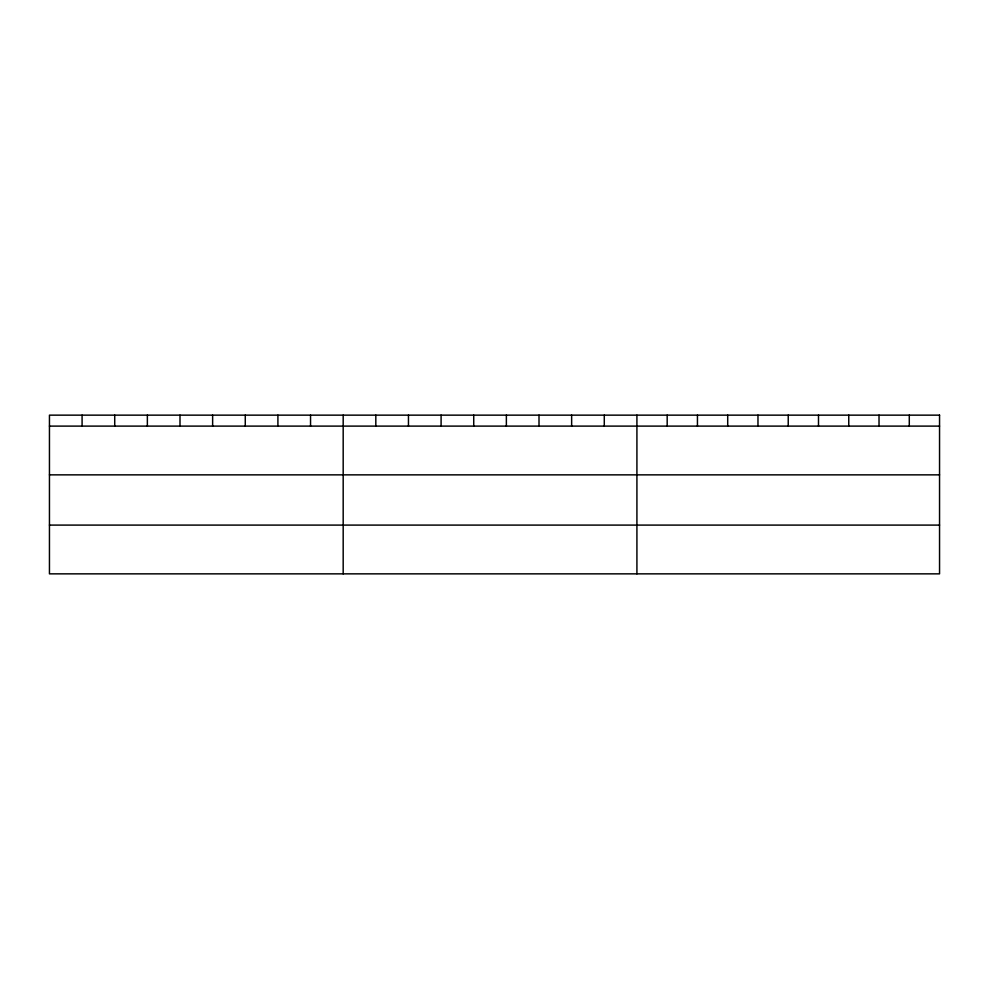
<?xml version="1.0" encoding="UTF-8"?>
<svg xmlns="http://www.w3.org/2000/svg" width="989" height="989" viewBox="0 0 989 989"><rect width="100%" height="100%" fill="white"/><g stroke="black" fill="none" stroke-linecap="round" stroke-linejoin="round"><path stroke-width="1.48" d="M49.45 426.111L939.55 426.111M49.45 474.856L939.55 474.856M49.45 525.097L939.55 525.097M909.287 415.145L909.287 426.111M879.023 415.145L879.023 426.111M848.76 415.145L848.76 426.111M818.496 415.145L818.496 426.111M788.233 415.145L788.233 426.111M757.97 415.145L757.97 426.111M727.706 415.145L727.706 426.111M697.443 415.145L697.443 426.111M667.179 415.145L667.179 426.111M636.916 415.145L636.916 573.855M604.279 415.145L604.279 426.111M571.642 415.145L571.642 426.111M539.005 415.145L539.005 426.111M506.368 415.145L506.368 426.111M473.731 415.145L473.731 426.111M441.094 415.145L441.094 426.111M408.457 415.145L408.457 426.111M375.82 415.145L375.82 426.111M343.183 415.145L343.183 573.855M310.546 415.145L310.546 426.111M277.909 415.145L277.909 426.111M245.272 415.145L245.272 426.111M212.635 415.145L212.635 426.111M179.998 415.145L179.998 426.111M147.361 415.145L147.361 426.111M114.724 415.145L114.724 426.111M82.087 415.145L82.087 426.111M939.55 415.145L49.45 415.145L49.45 573.855L939.55 573.855L939.55 415.145"/></g></svg>
